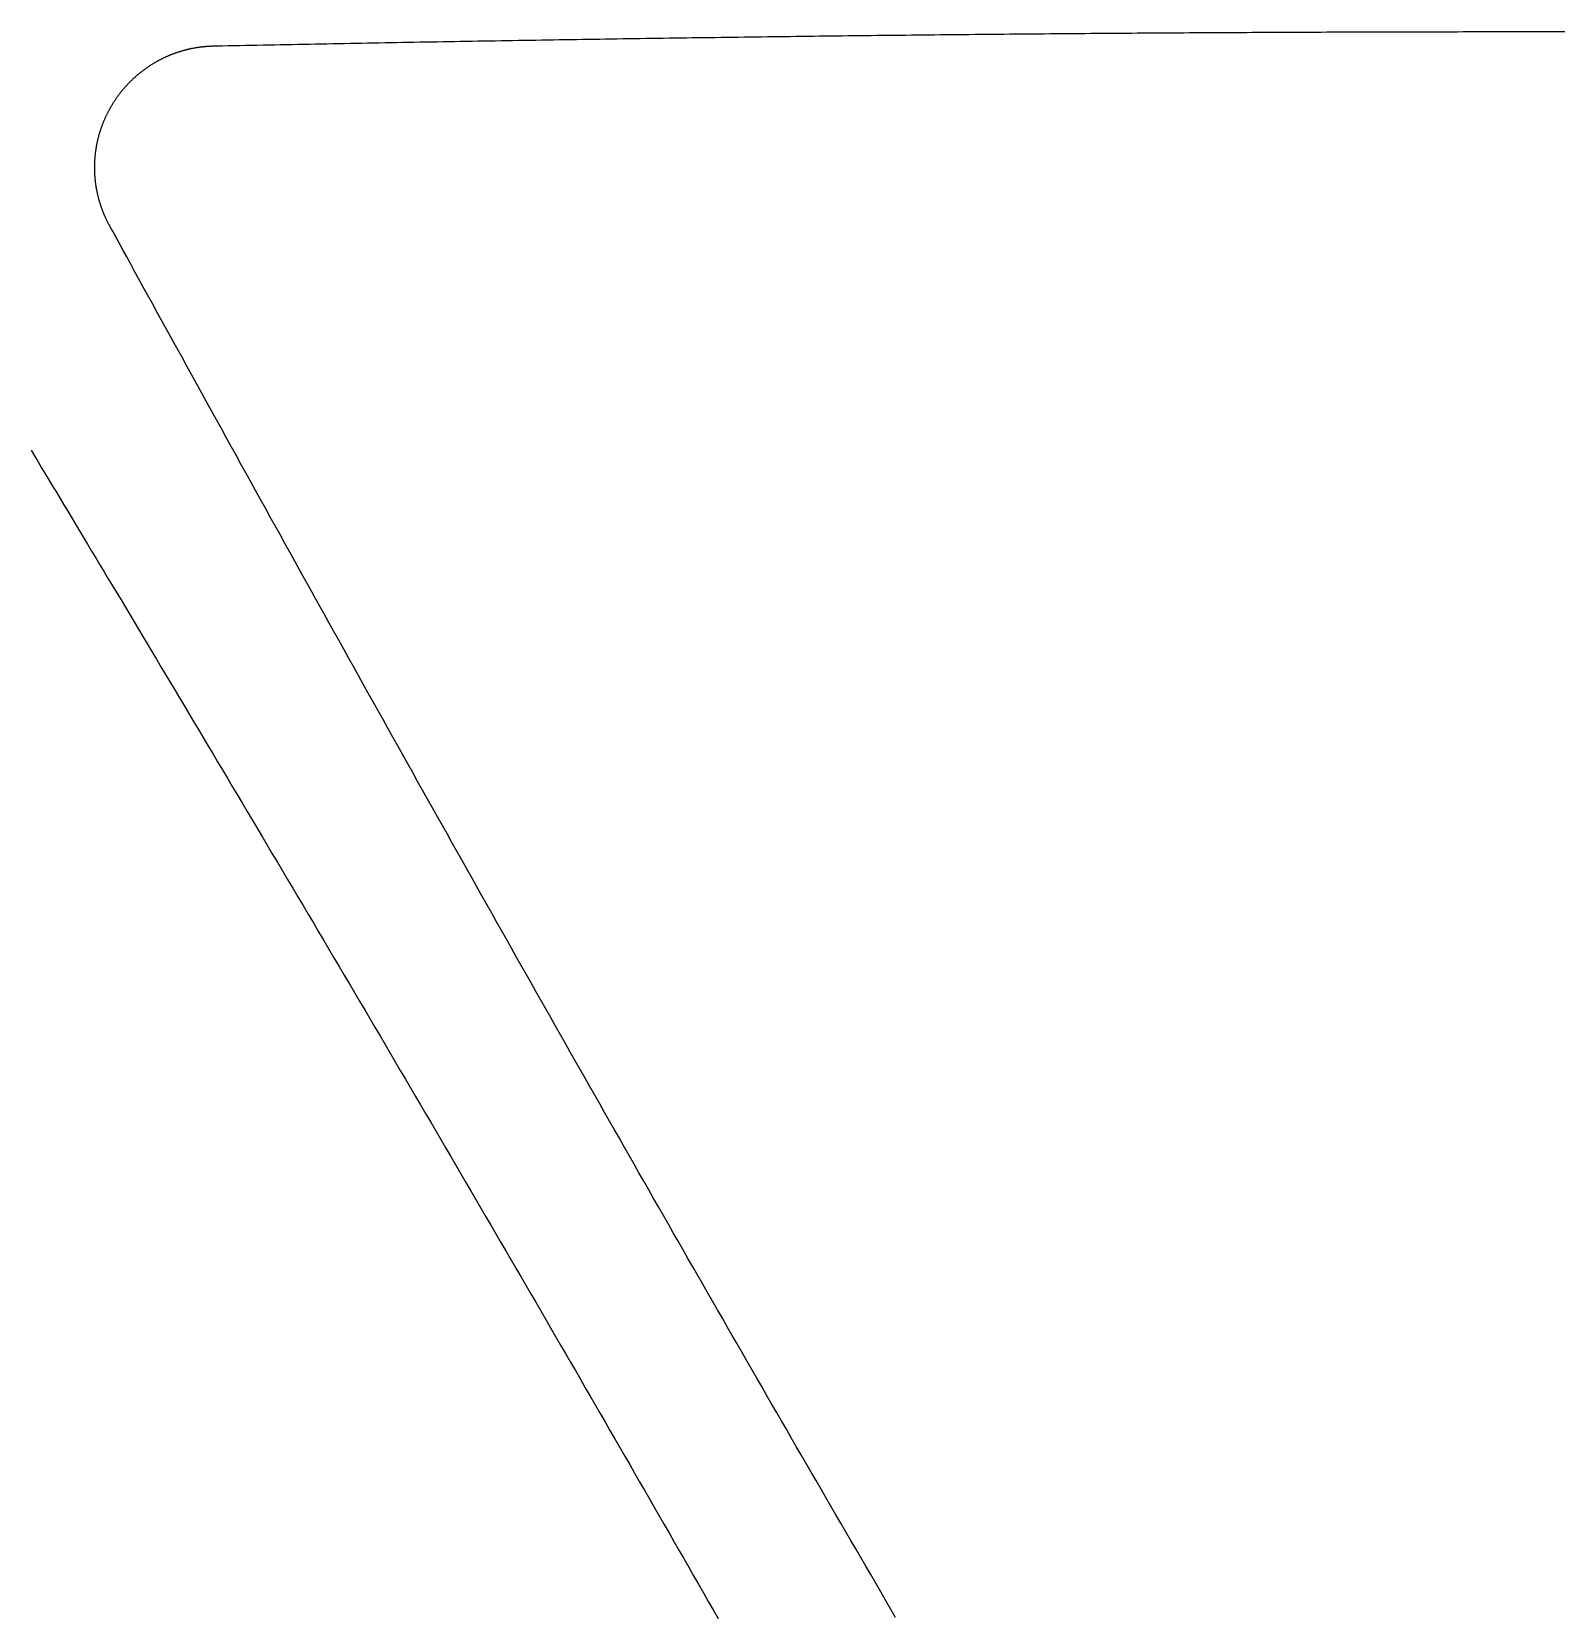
# Model space of a CAD drawing. Extents: x -3 to 136, y 0 to 121.
# Drawn here: x 52.1 to 66.59, y 15.56 to 30.52 of the extents above; entities that cross this region are included whole.
import ezdxf

# ---------------------------------------------------------------- set-up
doc = ezdxf.new("R2010")
doc.units = 0
doc.layers.get('0').update_dxf_attribs({"linetype": 'CONTINUOUS'})

msp = doc.modelspace()

# ---------------------------------------------------------------- linework, layer by layer
for points in [[(53.8164, 30.3795, 0), (53.8508, 30.3802, 0), (53.8991, 30.3812, 0), (53.955, 30.3823, 0), (54.0099, 30.3834, 0), (54.0647, 30.3845, 0), (54.12, 30.3856, 0), (54.1752, 30.3867, 0), (54.2303, 30.3878, 0), (54.2853, 30.3889, 0), (54.3402, 30.39, 0), (54.3951, 30.3911, 0), (54.4499, 30.3921, 0), (54.5048, 30.3932, 0), (54.5597, 30.3943, 0), (54.6146, 30.3953, 0), (54.6696, 30.3964, 0), (54.7246, 30.3975, 0), (54.7797, 30.3985, 0), (54.8346, 30.3996, 0), (54.8896, 30.4006, 0), (54.9446, 30.4016, 0), (54.9996, 30.4027, 0), (55.0545, 30.4037, 0), (55.1094, 30.4047, 0), (55.1644, 30.4058, 0), (55.2193, 30.4068, 0), (55.2742, 30.4078, 0), (55.3291, 30.4088, 0), (55.384, 30.4098, 0), (55.4389, 30.4108, 0), (55.4938, 30.4118, 0), (55.5487, 30.4128, 0), (55.6036, 30.4138, 0), (55.6585, 30.4148, 0), (55.7134, 30.4158, 0), (55.7683, 30.4168, 0), (55.8232, 30.4178, 0), (55.8781, 30.4187, 0), (55.9329, 30.4197, 0), (55.9878, 30.4207, 0), (56.0427, 30.4216, 0), (56.0976, 30.4226, 0), (56.1525, 30.4235, 0), (56.2074, 30.4245, 0), (56.2624, 30.4254, 0), (56.3173, 30.4264, 0), (56.3722, 30.4273, 0), (56.4271, 30.4282, 0), (56.4821, 30.4291, 0), (56.537, 30.4301, 0), (56.592, 30.431, 0), (56.6469, 30.4319, 0), (56.7018, 30.4328, 0), (56.7567, 30.4337, 0), (56.8116, 30.4346, 0), (56.8665, 30.4355, 0), (56.9214, 30.4364, 0), (56.9762, 30.4373, 0), (57.0311, 30.4382, 0), (57.0859, 30.439, 0), (57.1407, 30.4399, 0), (57.1955, 30.4408, 0), (57.2503, 30.4416, 0), (57.3051, 30.4425, 0), (57.3599, 30.4434, 0), (57.4146, 30.4442, 0), (57.4694, 30.445, 0), (57.5242, 30.4459, 0), (57.5789, 30.4467, 0), (57.6336, 30.4476, 0), (57.6883, 30.4484, 0), (57.7431, 30.4492, 0), (57.7978, 30.45, 0), (57.8525, 30.4508, 0), (57.9072, 30.4516, 0), (57.9618, 30.4524, 0), (58.0165, 30.4532, 0), (58.0712, 30.454, 0), (58.1258, 30.4548, 0), (58.1805, 30.4556, 0), (58.2351, 30.4564, 0), (58.2898, 30.4571, 0), (58.3444, 30.4579, 0), (58.3991, 30.4587, 0), (58.4537, 30.4594, 0), (58.5083, 30.4602, 0), (58.5629, 30.4609, 0), (58.6175, 30.4617, 0), (58.6721, 30.4624, 0), (58.7267, 30.4631, 0), (58.7813, 30.4639, 0), (58.8359, 30.4646, 0), (58.8905, 30.4653, 0), (58.9451, 30.466, 0), (58.9997, 30.4667, 0), (59.0543, 30.4675, 0), (59.1089, 30.4682, 0), (59.1635, 30.4688, 0), (59.218, 30.4695, 0), (59.2726, 30.4702, 0), (59.3272, 30.4709, 0), (59.3818, 30.4716, 0), (59.4363, 30.4722, 0), (59.4909, 30.4729, 0), (59.5455, 30.4736, 0), (59.6001, 30.4742, 0), (59.6546, 30.4749, 0), (59.7092, 30.4755, 0), (59.7638, 30.4762, 0), (59.8183, 30.4768, 0), (59.8729, 30.4774, 0), (59.9275, 30.4781, 0), (59.9821, 30.4787, 0), (60.0367, 30.4793, 0), (60.0912, 30.4799, 0), (60.1458, 30.4805, 0), (60.2004, 30.4811, 0), (60.255, 30.4817, 0), (60.3096, 30.4823, 0), (60.3642, 30.4829, 0), (60.4188, 30.4835, 0), (60.4734, 30.484, 0), (60.528, 30.4846, 0), (60.5826, 30.4852, 0), (60.6372, 30.4857, 0), (60.6918, 30.4863, 0), (60.7465, 30.4868, 0), (60.8011, 30.4874, 0), (60.8557, 30.4879, 0), (60.9104, 30.4885, 0), (60.965, 30.489, 0), (61.0197, 30.4895, 0), (61.0743, 30.49, 0), (61.129, 30.4906, 0), (61.1837, 30.4911, 0), (61.2384, 30.4916, 0), (61.293, 30.4921, 0), (61.3477, 30.4926, 0), (61.4024, 30.493, 0), (61.4572, 30.4935, 0), (61.5119, 30.494, 0), (61.5666, 30.4945, 0), (61.6213, 30.495, 0), (61.6761, 30.4954, 0), (61.7308, 30.4959, 0), (61.7856, 30.4963, 0), (61.8404, 30.4968, 0), (61.8952, 30.4972, 0), (61.95, 30.4976, 0), (62.0048, 30.4981, 0), (62.0596, 30.4985, 0), (62.1144, 30.4989, 0), (62.1693, 30.4993, 0), (62.2241, 30.4997, 0), (62.279, 30.5002, 0), (62.3338, 30.5006, 0), (62.3887, 30.5009, 0), (62.4436, 30.5013, 0), (62.4985, 30.5017, 0), (62.5533, 30.5021, 0), (62.6081, 30.5025, 0), (62.6629, 30.5028, 0), (62.7176, 30.5032, 0), (62.7723, 30.5036, 0), (62.827, 30.5039, 0), (62.8816, 30.5042, 0), (62.9362, 30.5046, 0), (62.9908, 30.5049, 0), (63.0454, 30.5052, 0), (63.0999, 30.5056, 0), (63.1544, 30.5059, 0), (63.2089, 30.5062, 0), (63.2633, 30.5065, 0), (63.3178, 30.5068, 0), (63.3721, 30.5071, 0), (63.4265, 30.5074, 0), (63.4809, 30.5077, 0), (63.5352, 30.5079, 0), (63.5895, 30.5082, 0), (63.6437, 30.5085, 0), (63.698, 30.5088, 0), (63.7522, 30.509, 0), (63.8064, 30.5093, 0), (63.8605, 30.5095, 0), (63.9147, 30.5097, 0), (63.9688, 30.51, 0), (64.0229, 30.5102, 0), (64.077, 30.5104, 0), (64.131, 30.5107, 0), (64.1851, 30.5109, 0), (64.2391, 30.5111, 0), (64.2931, 30.5113, 0), (64.347, 30.5115, 0), (64.401, 30.5117, 0), (64.4549, 30.5118, 0), (64.5088, 30.512, 0), (64.5627, 30.5122, 0), (64.6165, 30.5124, 0), (64.6704, 30.5125, 0), (64.7242, 30.5127, 0), (64.778, 30.5128, 0), (64.8318, 30.513, 0), (64.8855, 30.5131, 0), (64.9393, 30.5133, 0), (64.993, 30.5134, 0), (65.0467, 30.5135, 0), (65.1004, 30.5137, 0), (65.1541, 30.5138, 0), (65.2077, 30.5139, 0), (65.2614, 30.514, 0), (65.315, 30.5141, 0), (65.3686, 30.5142, 0), (65.4222, 30.5143, 0), (65.4758, 30.5144, 0), (65.5293, 30.5144, 0), (65.5829, 30.5145, 0), (65.6364, 30.5146, 0), (65.6899, 30.5146, 0), (65.7434, 30.5147, 0), (65.7969, 30.5147, 0), (65.8504, 30.5148, 0), (65.9038, 30.5148, 0), (65.9573, 30.5149, 0), (66.0107, 30.5149, 0), (66.0641, 30.5149, 0), (66.1175, 30.5149, 0), (66.1709, 30.5149, 0), (66.2243, 30.515, 0), (66.2777, 30.515, 0), (66.331, 30.515, 0), (66.3844, 30.5149, 0), (66.4377, 30.5149, 0), (66.491, 30.5149, 0), (66.5443, 30.5149, 0), (66.5976, 30.5149, 0)], [(52.8333, 28.6796, 0), (52.8308, 28.6842, 0), (52.8283, 28.6889, 0), (52.8258, 28.6935, 0), (52.8233, 28.6982, 0), (52.8209, 28.7029, 0), (52.8184, 28.7076, 0), (52.816, 28.7123, 0), (52.8137, 28.717, 0), (52.8113, 28.7217, 0), (52.809, 28.7264, 0), (52.8067, 28.7312, 0), (52.8044, 28.7359, 0), (52.8021, 28.7407, 0), (52.7999, 28.7454, 0), (52.7976, 28.7502, 0), (52.7954, 28.755, 0), (52.7933, 28.7598, 0), (52.7911, 28.7646, 0), (52.789, 28.7694, 0), (52.7869, 28.7743, 0), (52.7848, 28.7791, 0), (52.7827, 28.784, 0), (52.7807, 28.7888, 0), (52.7786, 28.7937, 0), (52.7766, 28.7986, 0), (52.7747, 28.8034, 0), (52.7727, 28.8083, 0), (52.7708, 28.8132, 0), (52.7689, 28.8182, 0), (52.767, 28.8231, 0), (52.7651, 28.828, 0), (52.7633, 28.8329, 0), (52.7615, 28.8379, 0), (52.7597, 28.8429, 0), (52.7579, 28.8478, 0), (52.7562, 28.8528, 0), (52.7545, 28.8578, 0), (52.7528, 28.8628, 0), (52.7511, 28.8678, 0), (52.7494, 28.8728, 0), (52.7478, 28.8778, 0), (52.7462, 28.8828, 0), (52.7446, 28.8878, 0), (52.743, 28.8929, 0), (52.7415, 28.8979, 0), (52.74, 28.903, 0), (52.7385, 28.908, 0), (52.737, 28.9131, 0), (52.7356, 28.9182, 0), (52.7342, 28.9232, 0), (52.7328, 28.9283, 0), (52.7314, 28.9334, 0), (52.73, 28.9385, 0), (52.7287, 28.9436, 0), (52.7274, 28.9488, 0), (52.7261, 28.9539, 0), (52.7249, 28.959, 0), (52.7236, 28.9641, 0), (52.7224, 28.9693, 0), (52.7212, 28.9744, 0), (52.7201, 28.9796, 0), (52.7189, 28.9847, 0), (52.7178, 28.9899, 0), (52.7167, 28.995, 0), (52.7157, 29.0002, 0), (52.7146, 29.0054, 0), (52.7136, 29.0105, 0), (52.7126, 29.0157, 0), (52.7117, 29.0209, 0), (52.7107, 29.0261, 0), (52.7098, 29.0313, 0), (52.7089, 29.0365, 0), (52.708, 29.0417, 0), (52.7072, 29.0469, 0), (52.7063, 29.0521, 0), (52.7055, 29.0573, 0), (52.7048, 29.0625, 0), (52.704, 29.0677, 0), (52.7033, 29.0729, 0), (52.7026, 29.0781, 0), (52.7019, 29.0834, 0), (52.7012, 29.0886, 0), (52.7006, 29.0938, 0), (52.7, 29.0991, 0), (52.6994, 29.1043, 0), (52.6989, 29.1095, 0), (52.6983, 29.1148, 0), (52.6978, 29.12, 0), (52.6973, 29.1253, 0), (52.6969, 29.1305, 0), (52.6964, 29.1358, 0), (52.696, 29.141, 0), (52.6956, 29.1463, 0), (52.6952, 29.1516, 0), (52.6949, 29.1568, 0), (52.6946, 29.1621, 0), (52.6943, 29.1674, 0), (52.694, 29.1726, 0), (52.6938, 29.1779, 0), (52.6935, 29.1832, 0), (52.6934, 29.1884, 0), (52.6932, 29.1937, 0), (52.693, 29.199, 0), (52.6929, 29.2043, 0), (52.6928, 29.2095, 0), (52.6927, 29.2148, 0), (52.6927, 29.2201, 0), (52.6926, 29.2254, 0), (52.6926, 29.2306, 0), (52.6927, 29.2359, 0), (52.6927, 29.2412, 0), (52.6928, 29.2465, 0), (52.6929, 29.2517, 0), (52.693, 29.257, 0), (52.6931, 29.2623, 0), (52.6933, 29.2676, 0), (52.6935, 29.2728, 0), (52.6937, 29.2781, 0), (52.6939, 29.2834, 0), (52.6942, 29.2886, 0), (52.6945, 29.2939, 0), (52.6948, 29.2991, 0), (52.6951, 29.3044, 0), (52.6955, 29.3096, 0), (52.6959, 29.3149, 0), (52.6963, 29.3201, 0), (52.6967, 29.3254, 0), (52.6972, 29.3306, 0), (52.6976, 29.3359, 0), (52.6981, 29.3411, 0), (52.6987, 29.3463, 0), (52.6992, 29.3516, 0), (52.6998, 29.3568, 0), (52.7004, 29.362, 0), (52.701, 29.3673, 0), (52.7017, 29.3725, 0), (52.7023, 29.3777, 0), (52.703, 29.3829, 0), (52.7037, 29.3881, 0), (52.7045, 29.3933, 0), (52.7053, 29.3985, 0), (52.706, 29.4037, 0), (52.7069, 29.4089, 0), (52.7077, 29.4141, 0), (52.7085, 29.4193, 0), (52.7094, 29.4245, 0), (52.7103, 29.4296, 0), (52.7113, 29.4348, 0), (52.7122, 29.44, 0), (52.7132, 29.4451, 0), (52.7142, 29.4503, 0), (52.7152, 29.4555, 0), (52.7163, 29.4606, 0), (52.7173, 29.4658, 0), (52.7184, 29.4709, 0), (52.7196, 29.476, 0), (52.7207, 29.4812, 0), (52.7219, 29.4863, 0), (52.7231, 29.4914, 0), (52.7243, 29.4965, 0), (52.7255, 29.5016, 0), (52.7268, 29.5067, 0), (52.728, 29.5118, 0), (52.7294, 29.5169, 0), (52.7307, 29.522, 0), (52.732, 29.5271, 0), (52.7334, 29.5322, 0), (52.7348, 29.5373, 0), (52.7362, 29.5423, 0), (52.7377, 29.5474, 0), (52.7391, 29.5524, 0), (52.7406, 29.5575, 0), (52.7422, 29.5625, 0), (52.7437, 29.5676, 0), (52.7453, 29.5726, 0), (52.7468, 29.5776, 0), (52.7484, 29.5826, 0), (52.7501, 29.5876, 0), (52.7517, 29.5926, 0), (52.7534, 29.5976, 0), (52.7551, 29.6026, 0), (52.7568, 29.6076, 0), (52.7586, 29.6126, 0), (52.7604, 29.6175, 0), (52.7621, 29.6225, 0), (52.764, 29.6274, 0), (52.7658, 29.6324, 0), (52.7677, 29.6373, 0), (52.7695, 29.6422, 0), (52.7715, 29.6472, 0), (52.7734, 29.6521, 0), (52.7753, 29.657, 0), (52.7773, 29.6619, 0), (52.7793, 29.6668, 0), (52.7813, 29.6716, 0), (52.7834, 29.6765, 0), (52.7854, 29.6814, 0), (52.7875, 29.6862, 0), (52.7896, 29.691, 0), (52.7918, 29.6959, 0), (52.7939, 29.7007, 0), (52.7961, 29.7055, 0), (52.7983, 29.7103, 0), (52.8005, 29.7151, 0), (52.8027, 29.7198, 0), (52.805, 29.7246, 0), (52.8073, 29.7293, 0), (52.8096, 29.7341, 0), (52.8119, 29.7388, 0), (52.8142, 29.7435, 0), (52.8166, 29.7482, 0), (52.819, 29.7529, 0), (52.8214, 29.7576, 0), (52.8238, 29.7623, 0), (52.8263, 29.7669, 0), (52.8287, 29.7716, 0), (52.8312, 29.7762, 0), (52.8337, 29.7808, 0), (52.8363, 29.7854, 0), (52.8388, 29.79, 0), (52.8414, 29.7946, 0), (52.844, 29.7992, 0), (52.8466, 29.8038, 0), (52.8492, 29.8083, 0), (52.8519, 29.8129, 0), (52.8546, 29.8174, 0), (52.8573, 29.8219, 0), (52.86, 29.8264, 0), (52.8627, 29.8309, 0), (52.8655, 29.8354, 0), (52.8683, 29.8398, 0), (52.8711, 29.8443, 0), (52.8739, 29.8487, 0), (52.8767, 29.8531, 0), (52.8796, 29.8575, 0), (52.8825, 29.8619, 0), (52.8854, 29.8663, 0), (52.8883, 29.8707, 0), (52.8912, 29.8751, 0), (52.8942, 29.8794, 0), (52.8971, 29.8837, 0), (52.9001, 29.888, 0), (52.9032, 29.8924, 0), (52.9062, 29.8966, 0), (52.9093, 29.9009, 0), (52.9123, 29.9052, 0), (52.9154, 29.9094, 0), (52.9186, 29.9137, 0), (52.9217, 29.9179, 0), (52.9248, 29.9221, 0), (52.928, 29.9263, 0), (52.9312, 29.9305, 0), (52.9344, 29.9346, 0), (52.9377, 29.9388, 0), (52.9409, 29.9429, 0), (52.9442, 29.947, 0), (52.9475, 29.9512, 0), (52.9508, 29.9552, 0), (52.9541, 29.9593, 0), (52.9575, 29.9634, 0), (52.9608, 29.9674, 0), (52.9642, 29.9715, 0), (52.9676, 29.9755, 0), (52.971, 29.9795, 0), (52.9745, 29.9835, 0), (52.9779, 29.9875, 0), (52.9814, 29.9914, 0), (52.9849, 29.9954, 0), (52.9884, 29.9993, 0), (52.992, 30.0032, 0), (52.9955, 30.0071, 0), (52.9991, 30.011, 0), (53.0027, 30.0148, 0), (53.0063, 30.0187, 0), (53.0099, 30.0225, 0), (53.0135, 30.0263, 0), (53.0172, 30.0301, 0), (53.0209, 30.0339, 0), (53.0246, 30.0377, 0), (53.0283, 30.0414, 0), (53.032, 30.0452, 0), (53.0358, 30.0489, 0), (53.0395, 30.0526, 0), (53.0433, 30.0563, 0), (53.0471, 30.0599, 0), (53.0509, 30.0636, 0), (53.0548, 30.0672, 0), (53.0586, 30.0708, 0), (53.0625, 30.0744, 0), (53.0663, 30.078, 0), (53.0702, 30.0815, 0), (53.0741, 30.0851, 0), (53.0781, 30.0886, 0), (53.082, 30.0921, 0), (53.0859, 30.0955, 0), (53.0899, 30.099, 0), (53.0939, 30.1024, 0), (53.0979, 30.1059, 0), (53.1019, 30.1093, 0), (53.1059, 30.1127, 0), (53.11, 30.116, 0), (53.114, 30.1194, 0), (53.1181, 30.1227, 0), (53.1222, 30.126, 0), (53.1263, 30.1293, 0), (53.1304, 30.1326, 0), (53.1346, 30.1358, 0), (53.1387, 30.1391, 0), (53.1429, 30.1423, 0), (53.147, 30.1455, 0), (53.1512, 30.1486, 0), (53.1554, 30.1518, 0), (53.1596, 30.1549, 0), (53.1639, 30.1581, 0), (53.1681, 30.1612, 0), (53.1724, 30.1642, 0), (53.1767, 30.1673, 0), (53.181, 30.1703, 0), (53.1853, 30.1734, 0), (53.1896, 30.1764, 0), (53.1939, 30.1793, 0), (53.1982, 30.1823, 0), (53.2026, 30.1852, 0), (53.207, 30.1882, 0), (53.2114, 30.1911, 0), (53.2157, 30.1939, 0), (53.2202, 30.1968, 0), (53.2246, 30.1996, 0), (53.229, 30.2025, 0), (53.2335, 30.2053, 0), (53.2379, 30.208, 0), (53.2424, 30.2108, 0), (53.2469, 30.2135, 0), (53.2514, 30.2163, 0), (53.2559, 30.219, 0), (53.2604, 30.2216, 0), (53.265, 30.2243, 0), (53.2695, 30.2269, 0), (53.2741, 30.2296, 0), (53.2787, 30.2321, 0), (53.2832, 30.2347, 0), (53.2878, 30.2373, 0), (53.2925, 30.2398, 0), (53.2971, 30.2423, 0), (53.3017, 30.2448, 0), (53.3064, 30.2473, 0), (53.311, 30.2497, 0), (53.3157, 30.2522, 0), (53.3204, 30.2546, 0), (53.3251, 30.257, 0), (53.3298, 30.2593, 0), (53.3345, 30.2617, 0), (53.3392, 30.264, 0), (53.344, 30.2663, 0), (53.3487, 30.2686, 0), (53.3535, 30.2708, 0), (53.3583, 30.2731, 0), (53.3631, 30.2753, 0), (53.3679, 30.2775, 0), (53.3727, 30.2796, 0), (53.3775, 30.2818, 0), (53.3823, 30.2839, 0), (53.3872, 30.286, 0), (53.392, 30.2881, 0), (53.3969, 30.2902, 0), (53.4017, 30.2922, 0), (53.4066, 30.2942, 0), (53.4115, 30.2962, 0), (53.4164, 30.2982, 0), (53.4213, 30.3001, 0), (53.4262, 30.3021, 0), (53.4311, 30.304, 0), (53.436, 30.3058, 0), (53.441, 30.3077, 0), (53.4459, 30.3095, 0), (53.4509, 30.3113, 0), (53.4558, 30.3131, 0), (53.4608, 30.3149, 0), (53.4657, 30.3166, 0), (53.4707, 30.3183, 0), (53.4757, 30.32, 0), (53.4807, 30.3217, 0), (53.4857, 30.3233, 0), (53.4907, 30.325, 0), (53.4957, 30.3266, 0), (53.5007, 30.3281, 0), (53.5057, 30.3297, 0), (53.5108, 30.3312, 0), (53.5158, 30.3327, 0), (53.5209, 30.3342, 0), (53.5259, 30.3357, 0), (53.531, 30.3371, 0), (53.536, 30.3385, 0), (53.5411, 30.3399, 0), (53.5462, 30.3413, 0), (53.5513, 30.3426, 0), (53.5564, 30.344, 0), (53.5614, 30.3452, 0), (53.5665, 30.3465, 0), (53.5717, 30.3478, 0), (53.5768, 30.349, 0), (53.5819, 30.3502, 0), (53.587, 30.3514, 0), (53.5921, 30.3525, 0), (53.5973, 30.3537, 0), (53.6024, 30.3548, 0), (53.6075, 30.3559, 0), (53.6127, 30.3569, 0), (53.6178, 30.3579, 0), (53.623, 30.359, 0), (53.6282, 30.36, 0), (53.6333, 30.3609, 0), (53.6385, 30.3619, 0), (53.6437, 30.3628, 0), (53.6488, 30.3637, 0), (53.654, 30.3645, 0), (53.6592, 30.3654, 0), (53.6644, 30.3662, 0), (53.6696, 30.367, 0), (53.6748, 30.3678, 0), (53.68, 30.3685, 0), (53.6852, 30.3693, 0), (53.6904, 30.37, 0), (53.6956, 30.3706, 0), (53.7009, 30.3713, 0), (53.7061, 30.3719, 0), (53.7113, 30.3725, 0), (53.7165, 30.3731, 0), (53.7218, 30.3737, 0), (53.727, 30.3742, 0), (53.7323, 30.3747, 0), (53.7375, 30.3752, 0), (53.7427, 30.3756, 0), (53.748, 30.3761, 0), (53.7532, 30.3765, 0), (53.7585, 30.3769, 0), (53.7637, 30.3772, 0), (53.769, 30.3776, 0), (53.7743, 30.3779, 0), (53.7795, 30.3782, 0), (53.7848, 30.3785, 0), (53.7901, 30.3787, 0), (53.7953, 30.3789, 0), (53.8006, 30.3791, 0), (53.8059, 30.3793, 0), (53.8111, 30.3794, 0), (53.8164, 30.3795, 0)], [(60.2691, 15.5135, 0), (60.2219, 15.5945, 0), (60.1746, 15.6756, 0), (60.1274, 15.7566, 0), (60.0802, 15.8376, 0), (60.033, 15.9186, 0), (59.9859, 15.9995, 0), (59.9388, 16.0805, 0), (59.8917, 16.1614, 0), (59.8447, 16.2423, 0), (59.7977, 16.3232, 0), (59.7507, 16.4041, 0), (59.7037, 16.4849, 0), (59.6568, 16.5658, 0), (59.6099, 16.6466, 0), (59.563, 16.7275, 0), (59.5162, 16.8083, 0), (59.4694, 16.8891, 0), (59.4226, 16.9699, 0), (59.3758, 17.0507, 0), (59.329, 17.1315, 0), (59.2823, 17.2123, 0), (59.2356, 17.2931, 0), (59.1889, 17.3739, 0), (59.1422, 17.4547, 0), (59.0955, 17.5355, 0), (59.0489, 17.6163, 0), (59.0023, 17.697, 0), (58.9557, 17.7778, 0), (58.9091, 17.8586, 0), (58.8625, 17.9395, 0), (58.816, 18.0203, 0), (58.7695, 18.1011, 0), (58.7229, 18.1819, 0), (58.6764, 18.2628, 0), (58.6299, 18.3436, 0), (58.5834, 18.4245, 0), (58.537, 18.5054, 0), (58.4905, 18.5863, 0), (58.4441, 18.6672, 0), (58.3976, 18.7481, 0), (58.3512, 18.829, 0), (58.3048, 18.91, 0), (58.2584, 18.991, 0), (58.212, 19.072, 0), (58.1656, 19.153, 0), (58.1192, 19.234, 0), (58.0728, 19.3151, 0), (58.0264, 19.3962, 0), (57.9801, 19.4773, 0), (57.9337, 19.5585, 0), (57.8873, 19.6396, 0), (57.841, 19.7208, 0), (57.7946, 19.8021, 0), (57.7482, 19.8833, 0), (57.7019, 19.9646, 0), (57.6555, 20.046, 0), (57.6092, 20.1273, 0), (57.5628, 20.2087, 0), (57.5164, 20.2902, 0), (57.4701, 20.3717, 0), (57.4237, 20.4532, 0), (57.3773, 20.5347, 0), (57.331, 20.6163, 0), (57.2846, 20.698, 0), (57.2382, 20.7796, 0), (57.1918, 20.8614, 0), (57.1454, 20.9431, 0), (57.099, 21.025, 0), (57.0526, 21.1068, 0), (57.0062, 21.1887, 0), (56.9598, 21.2707, 0), (56.9133, 21.3527, 0), (56.8669, 21.4348, 0), (56.8204, 21.5169, 0), (56.774, 21.5991, 0), (56.7275, 21.6813, 0), (56.681, 21.7636, 0), (56.6345, 21.8459, 0), (56.588, 21.9283, 0), (56.5414, 22.0107, 0), (56.4949, 22.0932, 0), (56.4483, 22.1758, 0), (56.4017, 22.2585, 0), (56.3551, 22.3412, 0), (56.3085, 22.4239, 0), (56.2619, 22.5068, 0), (56.2152, 22.5896, 0), (56.1686, 22.6726, 0), (56.1219, 22.7556, 0), (56.0751, 22.8387, 0), (56.0284, 22.9219, 0), (55.9817, 23.0052, 0), (55.9349, 23.0885, 0), (55.8881, 23.1719, 0), (55.8413, 23.2553, 0), (55.7944, 23.3389, 0), (55.7475, 23.4225, 0), (55.7006, 23.5062, 0), (55.6537, 23.5899, 0), (55.6069, 23.6736, 0), (55.5601, 23.7572, 0), (55.5133, 23.8408, 0), (55.4666, 23.9243, 0), (55.4199, 24.0078, 0), (55.3733, 24.0912, 0), (55.3267, 24.1746, 0), (55.2802, 24.258, 0), (55.2337, 24.3413, 0), (55.1872, 24.4246, 0), (55.1407, 24.5078, 0), (55.0943, 24.5911, 0), (55.0479, 24.6743, 0), (55.0015, 24.7575, 0), (54.9552, 24.8407, 0), (54.9089, 24.9239, 0), (54.8625, 25.0071, 0), (54.8163, 25.0903, 0), (54.77, 25.1735, 0), (54.7237, 25.2567, 0), (54.6775, 25.3399, 0), (54.6312, 25.4232, 0), (54.585, 25.5064, 0), (54.5387, 25.5897, 0), (54.4925, 25.673, 0), (54.4463, 25.7563, 0), (54.4001, 25.8396, 0), (54.3538, 25.923, 0), (54.3076, 26.0065, 0), (54.2613, 26.0899, 0), (54.2151, 26.1734, 0), (54.1688, 26.257, 0), (54.1225, 26.3406, 0), (54.0762, 26.4243, 0), (54.0299, 26.508, 0), (53.9836, 26.5918, 0), (53.9372, 26.6757, 0), (53.8908, 26.7596, 0), (53.8444, 26.8436, 0), (53.798, 26.9277, 0), (53.7515, 27.0118, 0), (53.705, 27.0961, 0), (53.6585, 27.1804, 0), (53.6119, 27.2648, 0), (53.5653, 27.3493, 0), (53.5186, 27.4339, 0), (53.4719, 27.5187, 0), (53.4252, 27.6035, 0), (53.3784, 27.6884, 0), (53.3316, 27.7735, 0), (53.2847, 27.8586, 0), (53.2381, 27.9433, 0), (53.1928, 28.0256, 0), (53.1492, 28.1049, 0), (53.1073, 28.181, 0), (53.0676, 28.2533, 0), (53.0301, 28.3214, 0), (52.9952, 28.385, 0), (52.963, 28.4436, 0), (52.9337, 28.4968, 0), (52.9077, 28.5442, 0), (52.8851, 28.5854, 0), (52.8661, 28.6199, 0), (52.851, 28.6474, 0), (52.84, 28.6675, 0), (52.8333, 28.6796, 0)], [(52.0904, 26.5555, 0), (52.1235, 26.5005, 0), (52.157, 26.4449, 0), (52.1909, 26.3886, 0), (52.2252, 26.3317, 0), (52.2598, 26.2742, 0), (52.2948, 26.216, 0), (52.3301, 26.1572, 0), (52.3659, 26.0978, 0), (52.4019, 26.0378, 0), (52.4383, 25.9772, 0), (52.4751, 25.9161, 0), (52.5122, 25.8543, 0), (52.5497, 25.792, 0), (52.5875, 25.729, 0), (52.6256, 25.6656, 0), (52.664, 25.6015, 0), (52.7028, 25.5369, 0), (52.7418, 25.4718, 0), (52.7812, 25.4061, 0), (52.8209, 25.3399, 0), (52.8609, 25.2732, 0), (52.9012, 25.206, 0), (52.9418, 25.1382, 0), (52.9827, 25.0699, 0), (53.0239, 25.0012, 0), (53.0654, 24.9319, 0), (53.1071, 24.8622, 0), (53.1492, 24.7919, 0), (53.1915, 24.7212, 0), (53.234, 24.6501, 0), (53.2768, 24.5785, 0), (53.3199, 24.5064, 0), (53.3633, 24.4338, 0), (53.4069, 24.3609, 0), (53.4507, 24.2875, 0), (53.4948, 24.2137, 0), (53.5391, 24.1394, 0), (53.5836, 24.0647, 0), (53.6284, 23.9897, 0), (53.6734, 23.9142, 0), (53.7187, 23.8383, 0), (53.7641, 23.7621, 0), (53.8098, 23.6854, 0), (53.8556, 23.6084, 0), (53.9017, 23.531, 0), (53.948, 23.4533, 0), (53.9945, 23.3752, 0), (54.0411, 23.2967, 0), (54.088, 23.2179, 0), (54.135, 23.1388, 0), (54.1823, 23.0593, 0), (54.2297, 22.9795, 0), (54.2772, 22.8994, 0), (54.325, 22.819, 0), (54.3729, 22.7383, 0), (54.4209, 22.6572, 0), (54.4691, 22.5759, 0), (54.5175, 22.4943, 0), (54.566, 22.4125, 0), (54.6147, 22.3303, 0), (54.6635, 22.2479, 0), (54.7123, 22.1653, 0), (54.7612, 22.0827, 0), (54.81, 22.0002, 0), (54.8587, 21.9178, 0), (54.9074, 21.8354, 0), (54.9561, 21.753, 0), (55.0046, 21.6707, 0), (55.0532, 21.5885, 0), (55.1017, 21.5063, 0), (55.1501, 21.4242, 0), (55.1985, 21.3422, 0), (55.2468, 21.2602, 0), (55.2951, 21.1782, 0), (55.3433, 21.0963, 0), (55.3915, 21.0144, 0), (55.4396, 20.9326, 0), (55.4877, 20.8508, 0), (55.5358, 20.7691, 0), (55.5837, 20.6874, 0), (55.6317, 20.6058, 0), (55.6796, 20.5242, 0), (55.7275, 20.4426, 0), (55.7753, 20.3611, 0), (55.8231, 20.2796, 0), (55.8708, 20.1982, 0), (55.9185, 20.1168, 0), (55.9662, 20.0354, 0), (56.0138, 19.9541, 0), (56.0614, 19.8728, 0), (56.1089, 19.7915, 0), (56.1564, 19.7103, 0), (56.2039, 19.6291, 0), (56.2513, 19.5479, 0), (56.2987, 19.4668, 0), (56.3461, 19.3857, 0), (56.3934, 19.3046, 0), (56.4407, 19.2235, 0), (56.488, 19.1424, 0), (56.5352, 19.0614, 0), (56.5824, 18.9804, 0), (56.6295, 18.8994, 0), (56.6767, 18.8185, 0), (56.7238, 18.7375, 0), (56.7708, 18.6566, 0), (56.8179, 18.5757, 0), (56.8649, 18.4948, 0), (56.9119, 18.4139, 0), (56.9588, 18.3331, 0), (57.0057, 18.2522, 0), (57.0526, 18.1714, 0), (57.0995, 18.0905, 0), (57.1464, 18.0097, 0), (57.1932, 17.9289, 0), (57.24, 17.8481, 0), (57.2868, 17.7673, 0), (57.3335, 17.6865, 0), (57.3803, 17.6057, 0), (57.427, 17.5249, 0), (57.4737, 17.4441, 0), (57.5204, 17.3633, 0), (57.567, 17.2826, 0), (57.6136, 17.2018, 0), (57.6603, 17.121, 0), (57.7069, 17.0402, 0), (57.7534, 16.9594, 0), (57.8, 16.8786, 0), (57.8466, 16.7977, 0), (57.8931, 16.7169, 0), (57.9396, 16.6361, 0), (57.9861, 16.5553, 0), (58.0326, 16.4744, 0), (58.0791, 16.3935, 0), (58.1256, 16.3127, 0), (58.172, 16.2318, 0), (58.2185, 16.1509, 0), (58.2649, 16.0699, 0), (58.3113, 15.989, 0), (58.3578, 15.908, 0), (58.4042, 15.827, 0), (58.4506, 15.746, 0), (58.497, 15.665, 0), (58.5434, 15.584, 0), (58.5897, 15.5029, 0)]]:
    msp.add_polyline3d(points)

doc.saveas('drawing.dxf')
